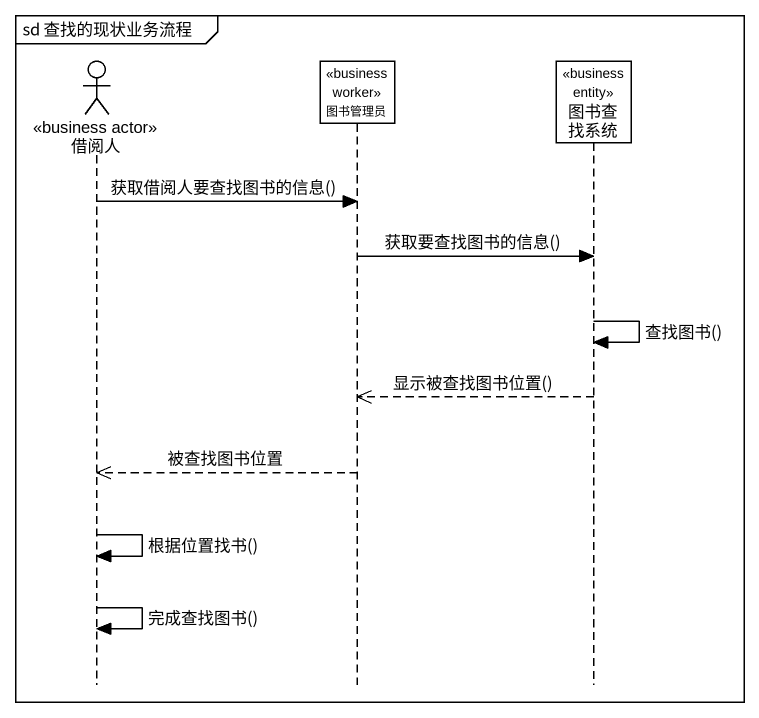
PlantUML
@startuml
mainframe sd 查找的现状业务流程
hide footbox
actor 借阅人 <<business actor>>
participant 图书管理员 <<business worker>>
participant 图书查找系统 <<business entity>>

借阅人 -> 图书管理员 : 获取借阅人要查找图书的信息()
图书管理员 -> 图书查找系统 : 获取要查找图书的信息()
图书查找系统 -> 图书查找系统 : 查找图书()
图书查找系统 -->> 图书管理员 : 显示被查找图书位置()
图书管理员 -->> 借阅人 : 被查找图书位置
借阅人 -> 借阅人 : 根据位置找书()
借阅人 -> 借阅人 : 完成查找图书()
@enduml
